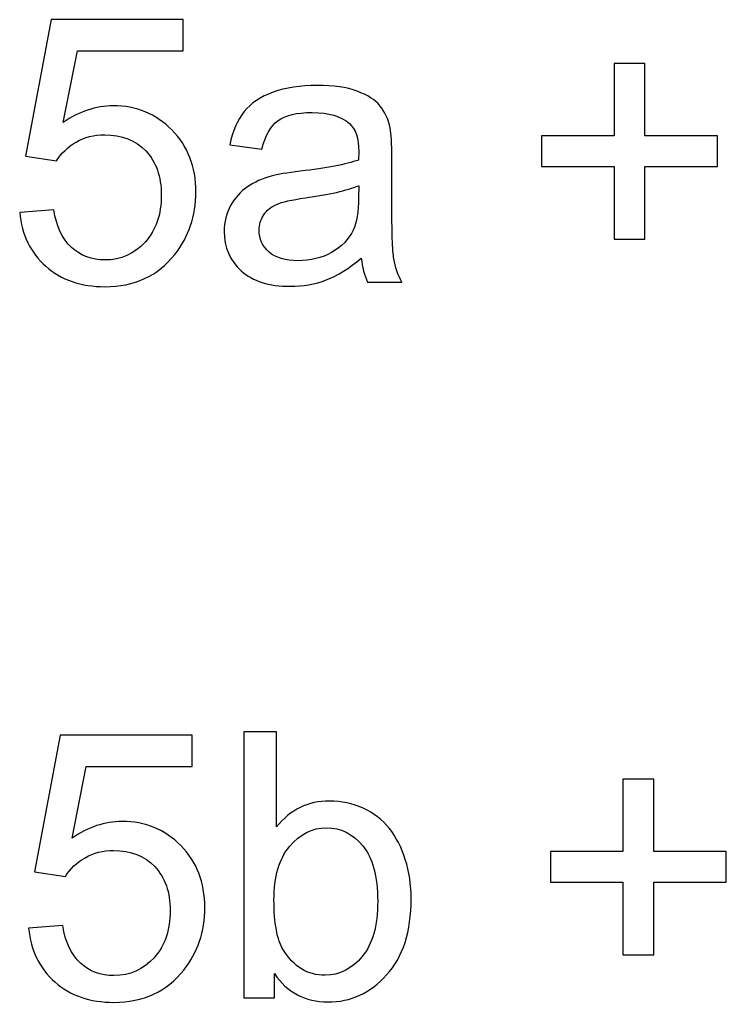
# Model space of a CAD drawing. Header units: millimetres. Extents: x -489 to 489, y -241 to 468.
# Drawn here: x -373.47 to -349.32, y -187.69 to -154.09 of the extents above; entities that cross this region are included whole.
import ezdxf

# ---------------------------------------------------------------- set-up
doc = ezdxf.new("R2010")
doc.units = ezdxf.units.MM
doc.header["$MEASUREMENT"] = 0
doc.layers.add('Layer 1', color=7, linetype='Continuous')

msp = doc.modelspace()

# ---------------------------------------------------------------- linework, layer by layer
at = {"layer": 'Layer 1', "color": 250}
for points, knots in [([(-373.4674, -160.678), (-373.4674, -160.678), (-372.299, -160.5891), (-372.299, -160.5891), (-372.299, -160.5891), (-372.2122, -161.1585), (-372.0111, -161.586), (-371.6979, -161.8739), (-371.6979, -161.8739), (-371.3846, -162.1597), (-371.0015, -162.3036), (-370.5506, -162.3036), (-370.5506, -162.3036), (-370.0066, -162.3036), (-369.5516, -162.1004), (-369.1811, -161.6961), (-369.1811, -161.6961), (-368.8128, -161.2897), (-368.6287, -160.7521), (-368.6287, -160.0832), (-368.6287, -160.0832), (-368.6287, -159.4461), (-368.8044, -158.9444), (-369.1579, -158.5761), (-369.1579, -158.5761), (-369.5113, -158.2078), (-369.9791, -158.0237), (-370.5612, -158.0237), (-370.5612, -158.0237), (-370.9232, -158.0237), (-371.247, -158.1062), (-371.5349, -158.2713), (-371.5349, -158.2713), (-371.8206, -158.4364), (-372.045, -158.6502), (-372.2101, -158.9127), (-372.2101, -158.9127), (-372.2101, -158.9127), (-373.2642, -158.7603), (-373.2642, -158.7603), (-373.2642, -158.7603), (-373.2642, -158.7603), (-372.3879, -154.0867), (-372.3879, -154.0867), (-372.3879, -154.0867), (-372.3879, -154.0867), (-367.8794, -154.0867), (-367.8794, -154.0867), (-367.8794, -154.0867), (-367.8794, -154.0867), (-367.8794, -155.1535), (-367.8794, -155.1535), (-367.8794, -155.1535), (-367.8794, -155.1535), (-371.4968, -155.1535), (-371.4968, -155.1535), (-371.4968, -155.1535), (-371.4968, -155.1535), (-371.9815, -157.6067), (-371.9815, -157.6067), (-371.9815, -157.6067), (-371.4375, -157.2236), (-370.866, -157.0331), (-370.2691, -157.0331), (-370.2691, -157.0331), (-369.4775, -157.0331), (-368.8086, -157.3083), (-368.2646, -157.8586), (-368.2646, -157.8586), (-367.7206, -158.4089), (-367.4476, -159.1159), (-367.4476, -159.9795), (-367.4476, -159.9795), (-367.4476, -160.8029), (-367.6868, -161.5141), (-368.1651, -162.1131), (-368.1651, -162.1131), (-368.7472, -162.8497), (-369.5431, -163.218), (-370.5506, -163.218), (-370.5506, -163.218), (-371.3761, -163.218), (-372.0492, -162.9852), (-372.572, -162.5216), (-372.572, -162.5216), (-373.0949, -162.0581), (-373.3933, -161.4442), (-373.4674, -160.678)], [0, 0, 0, 0, 0.0434783, 0.0434783, 0.0434783, 0.0434783, 0.0869565, 0.0869565, 0.0869565, 0.0869565, 0.1304348, 0.1304348, 0.1304348, 0.1304348, 0.173913, 0.173913, 0.173913, 0.173913, 0.2173913, 0.2173913, 0.2173913, 0.2173913, 0.2608696, 0.2608696, 0.2608696, 0.2608696, 0.3043478, 0.3043478, 0.3043478, 0.3043478, 0.3478261, 0.3478261, 0.3478261, 0.3478261, 0.3913043, 0.3913043, 0.3913043, 0.3913043, 0.4347826, 0.4347826, 0.4347826, 0.4347826, 0.4782609, 0.4782609, 0.4782609, 0.4782609, 0.5217391, 0.5217391, 0.5217391, 0.5217391, 0.5652174, 0.5652174, 0.5652174, 0.5652174, 0.6086957, 0.6086957, 0.6086957, 0.6086957, 0.6521739, 0.6521739, 0.6521739, 0.6521739, 0.6956522, 0.6956522, 0.6956522, 0.6956522, 0.7391304, 0.7391304, 0.7391304, 0.7391304, 0.7826087, 0.7826087, 0.7826087, 0.7826087, 0.826087, 0.826087, 0.826087, 0.826087, 0.8695652, 0.8695652, 0.8695652, 0.8695652, 0.9130435, 0.9130435, 0.9130435, 0.9130435, 1, 1, 1, 1]), ([(-353.158, -161.5924), (-353.158, -161.5924), (-353.158, -159.1032), (-353.158, -159.1032), (-353.158, -159.1032), (-353.158, -159.1032), (-355.6345, -159.1032), (-355.6345, -159.1032), (-355.6345, -159.1032), (-355.6345, -159.1032), (-355.6345, -158.0618), (-355.6345, -158.0618), (-355.6345, -158.0618), (-355.6345, -158.0618), (-353.158, -158.0618), (-353.158, -158.0618), (-353.158, -158.0618), (-353.158, -158.0618), (-353.158, -155.5853), (-353.158, -155.5853), (-353.158, -155.5853), (-353.158, -155.5853), (-352.1039, -155.5853), (-352.1039, -155.5853), (-352.1039, -155.5853), (-352.1039, -155.5853), (-352.1039, -158.0618), (-352.1039, -158.0618), (-352.1039, -158.0618), (-352.1039, -158.0618), (-349.6274, -158.0618), (-349.6274, -158.0618), (-349.6274, -158.0618), (-349.6274, -158.0618), (-349.6274, -159.1032), (-349.6274, -159.1032), (-349.6274, -159.1032), (-349.6274, -159.1032), (-352.1039, -159.1032), (-352.1039, -159.1032), (-352.1039, -159.1032), (-352.1039, -159.1032), (-352.1039, -161.5924), (-352.1039, -161.5924), (-352.1039, -161.5924), (-352.1039, -161.5924), (-353.158, -161.5924), (-353.158, -161.5924)], [0, 0, 0, 0, 0.0769231, 0.0769231, 0.0769231, 0.0769231, 0.1538462, 0.1538462, 0.1538462, 0.1538462, 0.2307692, 0.2307692, 0.2307692, 0.2307692, 0.3076923, 0.3076923, 0.3076923, 0.3076923, 0.3846154, 0.3846154, 0.3846154, 0.3846154, 0.4615385, 0.4615385, 0.4615385, 0.4615385, 0.5384615, 0.5384615, 0.5384615, 0.5384615, 0.6153846, 0.6153846, 0.6153846, 0.6153846, 0.6923077, 0.6923077, 0.6923077, 0.6923077, 0.7692308, 0.7692308, 0.7692308, 0.7692308, 0.8461538, 0.8461538, 0.8461538, 0.8461538, 1, 1, 1, 1]), ([(-361.794, -162.2401), (-362.2089, -162.5936), (-362.6089, -162.8412), (-362.992, -162.9873), (-362.992, -162.9873), (-363.3751, -163.1333), (-363.7858, -163.2053), (-364.226, -163.2053), (-364.226, -163.2053), (-364.9499, -163.2053), (-365.5066, -163.0296), (-365.8961, -162.6761), (-365.8961, -162.6761), (-366.2856, -162.3248), (-366.4803, -161.8739), (-366.4803, -161.3257), (-366.4803, -161.3257), (-366.4803, -161.004), (-366.4062, -160.7097), (-366.2602, -160.443), (-366.2602, -160.443), (-366.112, -160.1763), (-365.9194, -159.9647), (-365.6823, -159.8038), (-365.6823, -159.8038), (-365.4431, -159.6429), (-365.1764, -159.5202), (-364.878, -159.4376), (-364.878, -159.4376), (-364.6578, -159.3805), (-364.3255, -159.3254), (-363.8831, -159.2704), (-363.8831, -159.2704), (-362.9814, -159.1646), (-362.3147, -159.0355), (-361.8892, -158.8873), (-361.8892, -158.8873), (-361.885, -158.7349), (-361.8829, -158.6375), (-361.8829, -158.5973), (-361.8829, -158.5973), (-361.8829, -158.1443), (-361.9887, -157.8247), (-362.2004, -157.6385), (-362.2004, -157.6385), (-362.4861, -157.3866), (-362.9116, -157.2617), (-363.4746, -157.2617), (-363.4746, -157.2617), (-364.0017, -157.2617), (-364.3911, -157.3548), (-364.6409, -157.539), (-364.6409, -157.539), (-364.8928, -157.7231), (-365.0769, -158.0491), (-365.1976, -158.519), (-365.1976, -158.519), (-365.1976, -158.519), (-366.2898, -158.3666), (-366.2898, -158.3666), (-366.2898, -158.3666), (-366.1903, -157.8988), (-366.0273, -157.5199), (-365.7987, -157.2321), (-365.7987, -157.2321), (-365.5701, -156.9442), (-365.2399, -156.7241), (-364.8081, -156.5674), (-364.8081, -156.5674), (-364.3784, -156.4129), (-363.8768, -156.3346), (-363.3095, -156.3346), (-363.3095, -156.3346), (-362.7465, -156.3346), (-362.2872, -156.4002), (-361.9337, -156.5336), (-361.9337, -156.5336), (-361.5823, -156.6669), (-361.322, -156.832), (-361.1569, -157.0331), (-361.1569, -157.0331), (-360.9918, -157.2342), (-360.8754, -157.4882), (-360.8076, -157.7951), (-360.8076, -157.7951), (-360.7716, -157.9856), (-360.7526, -158.3285), (-360.7526, -158.8217), (-360.7526, -158.8217), (-360.7526, -158.8217), (-360.7526, -160.3033), (-360.7526, -160.3033), (-360.7526, -160.3033), (-360.7526, -161.3384), (-360.7293, -161.9924), (-360.6827, -162.2697), (-360.6827, -162.2697), (-360.6383, -162.547), (-360.5452, -162.8116), (-360.4097, -163.0656), (-360.4097, -163.0656), (-360.4097, -163.0656), (-361.5781, -163.0656), (-361.5781, -163.0656), (-361.5781, -163.0656), (-361.6903, -162.8306), (-361.7622, -162.5555), (-361.794, -162.2401)], [0, 0, 0, 0, 0.0357143, 0.0357143, 0.0357143, 0.0357143, 0.0714286, 0.0714286, 0.0714286, 0.0714286, 0.1071429, 0.1071429, 0.1071429, 0.1071429, 0.1428571, 0.1428571, 0.1428571, 0.1428571, 0.1785714, 0.1785714, 0.1785714, 0.1785714, 0.2142857, 0.2142857, 0.2142857, 0.2142857, 0.25, 0.25, 0.25, 0.25, 0.2857143, 0.2857143, 0.2857143, 0.2857143, 0.3214286, 0.3214286, 0.3214286, 0.3214286, 0.3571429, 0.3571429, 0.3571429, 0.3571429, 0.3928571, 0.3928571, 0.3928571, 0.3928571, 0.4285714, 0.4285714, 0.4285714, 0.4285714, 0.4642857, 0.4642857, 0.4642857, 0.4642857, 0.5, 0.5, 0.5, 0.5, 0.5357143, 0.5357143, 0.5357143, 0.5357143, 0.5714286, 0.5714286, 0.5714286, 0.5714286, 0.6071429, 0.6071429, 0.6071429, 0.6071429, 0.6428571, 0.6428571, 0.6428571, 0.6428571, 0.6785714, 0.6785714, 0.6785714, 0.6785714, 0.7142857, 0.7142857, 0.7142857, 0.7142857, 0.75, 0.75, 0.75, 0.75, 0.7857143, 0.7857143, 0.7857143, 0.7857143, 0.8214286, 0.8214286, 0.8214286, 0.8214286, 0.8571429, 0.8571429, 0.8571429, 0.8571429, 0.8928571, 0.8928571, 0.8928571, 0.8928571, 0.9285714, 0.9285714, 0.9285714, 0.9285714, 1, 1, 1, 1]), ([(-361.8829, -159.7636), (-362.2893, -159.9287), (-362.8989, -160.0684), (-363.7117, -160.1827), (-363.7117, -160.1827), (-364.1731, -160.2483), (-364.4991, -160.3224), (-364.6896, -160.4049), (-364.6896, -160.4049), (-364.8801, -160.4875), (-365.0261, -160.6081), (-365.1299, -160.7648), (-365.1299, -160.7648), (-365.2336, -160.9235), (-365.2865, -161.0992), (-365.2865, -161.2939), (-365.2865, -161.2939), (-365.2865, -161.5882), (-365.1743, -161.8358), (-364.9478, -162.0327), (-364.9478, -162.0327), (-364.7213, -162.2295), (-364.3911, -162.329), (-363.9572, -162.329), (-363.9572, -162.329), (-363.5275, -162.329), (-363.1444, -162.2359), (-362.8079, -162.0475), (-362.8079, -162.0475), (-362.4734, -161.8612), (-362.2258, -161.6051), (-362.0692, -161.2812), (-362.0692, -161.2812), (-361.9485, -161.0294), (-361.8892, -160.6589), (-361.8892, -160.17), (-361.8892, -160.17), (-361.8892, -160.17), (-361.8829, -159.7636), (-361.8829, -159.7636)], [0, 0, 0, 0, 0.0909091, 0.0909091, 0.0909091, 0.0909091, 0.1818182, 0.1818182, 0.1818182, 0.1818182, 0.2727273, 0.2727273, 0.2727273, 0.2727273, 0.3636364, 0.3636364, 0.3636364, 0.3636364, 0.4545455, 0.4545455, 0.4545455, 0.4545455, 0.5454545, 0.5454545, 0.5454545, 0.5454545, 0.6363636, 0.6363636, 0.6363636, 0.6363636, 0.7272727, 0.7272727, 0.7272727, 0.7272727, 0.8181818, 0.8181818, 0.8181818, 0.8181818, 1, 1, 1, 1]), ([(-373.1626, -185.1502), (-373.1626, -185.1502), (-371.9942, -185.0613), (-371.9942, -185.0613), (-371.9942, -185.0613), (-371.9074, -185.6307), (-371.7063, -186.0582), (-371.3931, -186.3461), (-371.3931, -186.3461), (-371.0798, -186.6319), (-370.6967, -186.7758), (-370.2458, -186.7758), (-370.2458, -186.7758), (-369.7018, -186.7758), (-369.2468, -186.5726), (-368.8763, -186.1683), (-368.8763, -186.1683), (-368.508, -185.7619), (-368.3239, -185.2243), (-368.3239, -184.5554), (-368.3239, -184.5554), (-368.3239, -183.9183), (-368.4996, -183.4166), (-368.8531, -183.0483), (-368.8531, -183.0483), (-369.2065, -182.68), (-369.6743, -182.4959), (-370.2564, -182.4959), (-370.2564, -182.4959), (-370.6184, -182.4959), (-370.9422, -182.5784), (-371.2301, -182.7435), (-371.2301, -182.7435), (-371.5158, -182.9086), (-371.7402, -183.1224), (-371.9053, -183.3849), (-371.9053, -183.3849), (-371.9053, -183.3849), (-372.9594, -183.2325), (-372.9594, -183.2325), (-372.9594, -183.2325), (-372.9594, -183.2325), (-372.0831, -178.5589), (-372.0831, -178.5589), (-372.0831, -178.5589), (-372.0831, -178.5589), (-367.5746, -178.5589), (-367.5746, -178.5589), (-367.5746, -178.5589), (-367.5746, -178.5589), (-367.5746, -179.6257), (-367.5746, -179.6257), (-367.5746, -179.6257), (-367.5746, -179.6257), (-371.192, -179.6257), (-371.192, -179.6257), (-371.192, -179.6257), (-371.192, -179.6257), (-371.6767, -182.0789), (-371.6767, -182.0789), (-371.6767, -182.0789), (-371.1327, -181.6958), (-370.5612, -181.5053), (-369.9643, -181.5053), (-369.9643, -181.5053), (-369.1727, -181.5053), (-368.5038, -181.7805), (-367.9598, -182.3308), (-367.9598, -182.3308), (-367.4158, -182.8811), (-367.1428, -183.5881), (-367.1428, -184.4517), (-367.1428, -184.4517), (-367.1428, -185.2751), (-367.382, -185.9863), (-367.8603, -186.5853), (-367.8603, -186.5853), (-368.4424, -187.3219), (-369.2383, -187.6902), (-370.2458, -187.6902), (-370.2458, -187.6902), (-371.0713, -187.6902), (-371.7444, -187.4574), (-372.2672, -186.9938), (-372.2672, -186.9938), (-372.7901, -186.5303), (-373.0885, -185.9164), (-373.1626, -185.1502)], [0, 0, 0, 0, 0.0434783, 0.0434783, 0.0434783, 0.0434783, 0.0869565, 0.0869565, 0.0869565, 0.0869565, 0.1304348, 0.1304348, 0.1304348, 0.1304348, 0.173913, 0.173913, 0.173913, 0.173913, 0.2173913, 0.2173913, 0.2173913, 0.2173913, 0.2608696, 0.2608696, 0.2608696, 0.2608696, 0.3043478, 0.3043478, 0.3043478, 0.3043478, 0.3478261, 0.3478261, 0.3478261, 0.3478261, 0.3913043, 0.3913043, 0.3913043, 0.3913043, 0.4347826, 0.4347826, 0.4347826, 0.4347826, 0.4782609, 0.4782609, 0.4782609, 0.4782609, 0.5217391, 0.5217391, 0.5217391, 0.5217391, 0.5652174, 0.5652174, 0.5652174, 0.5652174, 0.6086957, 0.6086957, 0.6086957, 0.6086957, 0.6521739, 0.6521739, 0.6521739, 0.6521739, 0.6956522, 0.6956522, 0.6956522, 0.6956522, 0.7391304, 0.7391304, 0.7391304, 0.7391304, 0.7826087, 0.7826087, 0.7826087, 0.7826087, 0.826087, 0.826087, 0.826087, 0.826087, 0.8695652, 0.8695652, 0.8695652, 0.8695652, 0.9130435, 0.9130435, 0.9130435, 0.9130435, 1, 1, 1, 1]), ([(-364.7658, -187.5378), (-364.7658, -187.5378), (-365.8072, -187.5378), (-365.8072, -187.5378), (-365.8072, -187.5378), (-365.8072, -187.5378), (-365.8072, -178.4446), (-365.8072, -178.4446), (-365.8072, -178.4446), (-365.8072, -178.4446), (-364.6896, -178.4446), (-364.6896, -178.4446), (-364.6896, -178.4446), (-364.6896, -178.4446), (-364.6896, -181.6894), (-364.6896, -181.6894), (-364.6896, -181.6894), (-364.2176, -181.101), (-363.6164, -180.8068), (-362.8841, -180.8068), (-362.8841, -180.8068), (-362.4798, -180.8068), (-362.0946, -180.8872), (-361.7326, -181.0502), (-361.7326, -181.0502), (-361.3707, -181.2132), (-361.0743, -181.4439), (-360.8394, -181.7381), (-360.8394, -181.7381), (-360.6065, -182.0345), (-360.4224, -182.3901), (-360.2912, -182.807), (-360.2912, -182.807), (-360.1578, -183.2219), (-360.0922, -183.6685), (-360.0922, -184.1427), (-360.0922, -184.1427), (-360.0922, -185.2687), (-360.3716, -186.1408), (-360.9283, -186.7546), (-360.9283, -186.7546), (-361.4871, -187.3706), (-362.1559, -187.6775), (-362.937, -187.6775), (-362.937, -187.6775), (-363.7138, -187.6775), (-364.3234, -187.3536), (-364.7658, -186.7081), (-364.7658, -186.7081), (-364.7658, -186.7081), (-364.7658, -187.5378), (-364.7658, -187.5378)], [0, 0, 0, 0, 0.0714286, 0.0714286, 0.0714286, 0.0714286, 0.1428571, 0.1428571, 0.1428571, 0.1428571, 0.2142857, 0.2142857, 0.2142857, 0.2142857, 0.2857143, 0.2857143, 0.2857143, 0.2857143, 0.3571429, 0.3571429, 0.3571429, 0.3571429, 0.4285714, 0.4285714, 0.4285714, 0.4285714, 0.5, 0.5, 0.5, 0.5, 0.5714286, 0.5714286, 0.5714286, 0.5714286, 0.6428571, 0.6428571, 0.6428571, 0.6428571, 0.7142857, 0.7142857, 0.7142857, 0.7142857, 0.7857143, 0.7857143, 0.7857143, 0.7857143, 0.8571429, 0.8571429, 0.8571429, 0.8571429, 1, 1, 1, 1]), ([(-352.8532, -186.0646), (-352.8532, -186.0646), (-352.8532, -183.5754), (-352.8532, -183.5754), (-352.8532, -183.5754), (-352.8532, -183.5754), (-355.3297, -183.5754), (-355.3297, -183.5754), (-355.3297, -183.5754), (-355.3297, -183.5754), (-355.3297, -182.534), (-355.3297, -182.534), (-355.3297, -182.534), (-355.3297, -182.534), (-352.8532, -182.534), (-352.8532, -182.534), (-352.8532, -182.534), (-352.8532, -182.534), (-352.8532, -180.0575), (-352.8532, -180.0575), (-352.8532, -180.0575), (-352.8532, -180.0575), (-351.7991, -180.0575), (-351.7991, -180.0575), (-351.7991, -180.0575), (-351.7991, -180.0575), (-351.7991, -182.534), (-351.7991, -182.534), (-351.7991, -182.534), (-351.7991, -182.534), (-349.3226, -182.534), (-349.3226, -182.534), (-349.3226, -182.534), (-349.3226, -182.534), (-349.3226, -183.5754), (-349.3226, -183.5754), (-349.3226, -183.5754), (-349.3226, -183.5754), (-351.7991, -183.5754), (-351.7991, -183.5754), (-351.7991, -183.5754), (-351.7991, -183.5754), (-351.7991, -186.0646), (-351.7991, -186.0646), (-351.7991, -186.0646), (-351.7991, -186.0646), (-352.8532, -186.0646), (-352.8532, -186.0646)], [0, 0, 0, 0, 0.0769231, 0.0769231, 0.0769231, 0.0769231, 0.1538462, 0.1538462, 0.1538462, 0.1538462, 0.2307692, 0.2307692, 0.2307692, 0.2307692, 0.3076923, 0.3076923, 0.3076923, 0.3076923, 0.3846154, 0.3846154, 0.3846154, 0.3846154, 0.4615385, 0.4615385, 0.4615385, 0.4615385, 0.5384615, 0.5384615, 0.5384615, 0.5384615, 0.6153846, 0.6153846, 0.6153846, 0.6153846, 0.6923077, 0.6923077, 0.6923077, 0.6923077, 0.7692308, 0.7692308, 0.7692308, 0.7692308, 0.8461538, 0.8461538, 0.8461538, 0.8461538, 1, 1, 1, 1]), ([(-364.7785, -184.1935), (-364.7785, -184.9809), (-364.6705, -185.5502), (-364.4568, -185.9016), (-364.4568, -185.9016), (-364.1054, -186.4752), (-363.6313, -186.7631), (-363.0322, -186.7631), (-363.0322, -186.7631), (-362.5433, -186.7631), (-362.1221, -186.5514), (-361.7686, -186.1281), (-361.7686, -186.1281), (-361.413, -185.7048), (-361.2352, -185.074), (-361.2352, -184.2358), (-361.2352, -184.2358), (-361.2352, -183.3764), (-361.4045, -182.7435), (-361.7453, -182.335), (-361.7453, -182.335), (-362.0861, -181.9265), (-362.4988, -181.7212), (-362.9814, -181.7212), (-362.9814, -181.7212), (-363.4704, -181.7212), (-363.8916, -181.9329), (-364.2451, -182.3562), (-364.2451, -182.3562), (-364.6007, -182.7795), (-364.7785, -183.3912), (-364.7785, -184.1935)], [0, 0, 0, 0, 0.1111111, 0.1111111, 0.1111111, 0.1111111, 0.2222222, 0.2222222, 0.2222222, 0.2222222, 0.3333333, 0.3333333, 0.3333333, 0.3333333, 0.4444444, 0.4444444, 0.4444444, 0.4444444, 0.5555556, 0.5555556, 0.5555556, 0.5555556, 0.6666667, 0.6666667, 0.6666667, 0.6666667, 0.7777778, 0.7777778, 0.7777778, 0.7777778, 1, 1, 1, 1])]:
    msp.add_open_spline(points, degree=3, knots=knots, dxfattribs=at)
at = {"layer": 'Layer 1', "color": 250, "lineweight": 9}
for points, knots in [([(-373.4674, -160.678), (-373.4674, -160.678), (-372.299, -160.5891), (-372.299, -160.5891), (-372.299, -160.5891), (-372.2122, -161.1585), (-372.0111, -161.586), (-371.6979, -161.8739), (-371.6979, -161.8739), (-371.3846, -162.1597), (-371.0015, -162.3036), (-370.5506, -162.3036), (-370.5506, -162.3036), (-370.0066, -162.3036), (-369.5516, -162.1004), (-369.1811, -161.6961), (-369.1811, -161.6961), (-368.8128, -161.2897), (-368.6287, -160.7521), (-368.6287, -160.0832), (-368.6287, -160.0832), (-368.6287, -159.4461), (-368.8044, -158.9444), (-369.1579, -158.5761), (-369.1579, -158.5761), (-369.5113, -158.2078), (-369.9791, -158.0237), (-370.5612, -158.0237), (-370.5612, -158.0237), (-370.9232, -158.0237), (-371.247, -158.1062), (-371.5349, -158.2713), (-371.5349, -158.2713), (-371.8206, -158.4364), (-372.045, -158.6502), (-372.2101, -158.9127), (-372.2101, -158.9127), (-372.2101, -158.9127), (-373.2642, -158.7603), (-373.2642, -158.7603), (-373.2642, -158.7603), (-373.2642, -158.7603), (-372.3879, -154.0867), (-372.3879, -154.0867), (-372.3879, -154.0867), (-372.3879, -154.0867), (-367.8794, -154.0867), (-367.8794, -154.0867), (-367.8794, -154.0867), (-367.8794, -154.0867), (-367.8794, -155.1535), (-367.8794, -155.1535), (-367.8794, -155.1535), (-367.8794, -155.1535), (-371.4968, -155.1535), (-371.4968, -155.1535), (-371.4968, -155.1535), (-371.4968, -155.1535), (-371.9815, -157.6067), (-371.9815, -157.6067), (-371.9815, -157.6067), (-371.4375, -157.2236), (-370.866, -157.0331), (-370.2691, -157.0331), (-370.2691, -157.0331), (-369.4775, -157.0331), (-368.8086, -157.3083), (-368.2646, -157.8586), (-368.2646, -157.8586), (-367.7206, -158.4089), (-367.4476, -159.1159), (-367.4476, -159.9795), (-367.4476, -159.9795), (-367.4476, -160.8029), (-367.6868, -161.5141), (-368.1651, -162.1131), (-368.1651, -162.1131), (-368.7472, -162.8497), (-369.5431, -163.218), (-370.5506, -163.218), (-370.5506, -163.218), (-371.3761, -163.218), (-372.0492, -162.9852), (-372.572, -162.5216), (-372.572, -162.5216), (-373.0949, -162.0581), (-373.3933, -161.4442), (-373.4674, -160.678)], [0, 0, 0, 0, 0.0434783, 0.0434783, 0.0434783, 0.0434783, 0.0869565, 0.0869565, 0.0869565, 0.0869565, 0.1304348, 0.1304348, 0.1304348, 0.1304348, 0.173913, 0.173913, 0.173913, 0.173913, 0.2173913, 0.2173913, 0.2173913, 0.2173913, 0.2608696, 0.2608696, 0.2608696, 0.2608696, 0.3043478, 0.3043478, 0.3043478, 0.3043478, 0.3478261, 0.3478261, 0.3478261, 0.3478261, 0.3913043, 0.3913043, 0.3913043, 0.3913043, 0.4347826, 0.4347826, 0.4347826, 0.4347826, 0.4782609, 0.4782609, 0.4782609, 0.4782609, 0.5217391, 0.5217391, 0.5217391, 0.5217391, 0.5652174, 0.5652174, 0.5652174, 0.5652174, 0.6086957, 0.6086957, 0.6086957, 0.6086957, 0.6521739, 0.6521739, 0.6521739, 0.6521739, 0.6956522, 0.6956522, 0.6956522, 0.6956522, 0.7391304, 0.7391304, 0.7391304, 0.7391304, 0.7826087, 0.7826087, 0.7826087, 0.7826087, 0.826087, 0.826087, 0.826087, 0.826087, 0.8695652, 0.8695652, 0.8695652, 0.8695652, 0.9130435, 0.9130435, 0.9130435, 0.9130435, 1, 1, 1, 1]), ([(-353.158, -161.5924), (-353.158, -161.5924), (-353.158, -159.1032), (-353.158, -159.1032), (-353.158, -159.1032), (-353.158, -159.1032), (-355.6345, -159.1032), (-355.6345, -159.1032), (-355.6345, -159.1032), (-355.6345, -159.1032), (-355.6345, -158.0618), (-355.6345, -158.0618), (-355.6345, -158.0618), (-355.6345, -158.0618), (-353.158, -158.0618), (-353.158, -158.0618), (-353.158, -158.0618), (-353.158, -158.0618), (-353.158, -155.5853), (-353.158, -155.5853), (-353.158, -155.5853), (-353.158, -155.5853), (-352.1039, -155.5853), (-352.1039, -155.5853), (-352.1039, -155.5853), (-352.1039, -155.5853), (-352.1039, -158.0618), (-352.1039, -158.0618), (-352.1039, -158.0618), (-352.1039, -158.0618), (-349.6274, -158.0618), (-349.6274, -158.0618), (-349.6274, -158.0618), (-349.6274, -158.0618), (-349.6274, -159.1032), (-349.6274, -159.1032), (-349.6274, -159.1032), (-349.6274, -159.1032), (-352.1039, -159.1032), (-352.1039, -159.1032), (-352.1039, -159.1032), (-352.1039, -159.1032), (-352.1039, -161.5924), (-352.1039, -161.5924), (-352.1039, -161.5924), (-352.1039, -161.5924), (-353.158, -161.5924), (-353.158, -161.5924)], [0, 0, 0, 0, 0.0769231, 0.0769231, 0.0769231, 0.0769231, 0.1538462, 0.1538462, 0.1538462, 0.1538462, 0.2307692, 0.2307692, 0.2307692, 0.2307692, 0.3076923, 0.3076923, 0.3076923, 0.3076923, 0.3846154, 0.3846154, 0.3846154, 0.3846154, 0.4615385, 0.4615385, 0.4615385, 0.4615385, 0.5384615, 0.5384615, 0.5384615, 0.5384615, 0.6153846, 0.6153846, 0.6153846, 0.6153846, 0.6923077, 0.6923077, 0.6923077, 0.6923077, 0.7692308, 0.7692308, 0.7692308, 0.7692308, 0.8461538, 0.8461538, 0.8461538, 0.8461538, 1, 1, 1, 1]), ([(-361.794, -162.2401), (-362.2089, -162.5936), (-362.6089, -162.8412), (-362.992, -162.9873), (-362.992, -162.9873), (-363.3751, -163.1333), (-363.7858, -163.2053), (-364.226, -163.2053), (-364.226, -163.2053), (-364.9499, -163.2053), (-365.5066, -163.0296), (-365.8961, -162.6761), (-365.8961, -162.6761), (-366.2856, -162.3248), (-366.4803, -161.8739), (-366.4803, -161.3257), (-366.4803, -161.3257), (-366.4803, -161.004), (-366.4062, -160.7097), (-366.2602, -160.443), (-366.2602, -160.443), (-366.112, -160.1763), (-365.9194, -159.9647), (-365.6823, -159.8038), (-365.6823, -159.8038), (-365.4431, -159.6429), (-365.1764, -159.5202), (-364.878, -159.4376), (-364.878, -159.4376), (-364.6578, -159.3805), (-364.3255, -159.3254), (-363.8831, -159.2704), (-363.8831, -159.2704), (-362.9814, -159.1646), (-362.3147, -159.0355), (-361.8892, -158.8873), (-361.8892, -158.8873), (-361.885, -158.7349), (-361.8829, -158.6375), (-361.8829, -158.5973), (-361.8829, -158.5973), (-361.8829, -158.1443), (-361.9887, -157.8247), (-362.2004, -157.6385), (-362.2004, -157.6385), (-362.4861, -157.3866), (-362.9116, -157.2617), (-363.4746, -157.2617), (-363.4746, -157.2617), (-364.0017, -157.2617), (-364.3911, -157.3548), (-364.6409, -157.539), (-364.6409, -157.539), (-364.8928, -157.7231), (-365.0769, -158.0491), (-365.1976, -158.519), (-365.1976, -158.519), (-365.1976, -158.519), (-366.2898, -158.3666), (-366.2898, -158.3666), (-366.2898, -158.3666), (-366.1903, -157.8988), (-366.0273, -157.5199), (-365.7987, -157.2321), (-365.7987, -157.2321), (-365.5701, -156.9442), (-365.2399, -156.7241), (-364.8081, -156.5674), (-364.8081, -156.5674), (-364.3784, -156.4129), (-363.8768, -156.3346), (-363.3095, -156.3346), (-363.3095, -156.3346), (-362.7465, -156.3346), (-362.2872, -156.4002), (-361.9337, -156.5336), (-361.9337, -156.5336), (-361.5823, -156.6669), (-361.322, -156.832), (-361.1569, -157.0331), (-361.1569, -157.0331), (-360.9918, -157.2342), (-360.8754, -157.4882), (-360.8076, -157.7951), (-360.8076, -157.7951), (-360.7716, -157.9856), (-360.7526, -158.3285), (-360.7526, -158.8217), (-360.7526, -158.8217), (-360.7526, -158.8217), (-360.7526, -160.3033), (-360.7526, -160.3033), (-360.7526, -160.3033), (-360.7526, -161.3384), (-360.7293, -161.9924), (-360.6827, -162.2697), (-360.6827, -162.2697), (-360.6383, -162.547), (-360.5452, -162.8116), (-360.4097, -163.0656), (-360.4097, -163.0656), (-360.4097, -163.0656), (-361.5781, -163.0656), (-361.5781, -163.0656), (-361.5781, -163.0656), (-361.6903, -162.8306), (-361.7622, -162.5555), (-361.794, -162.2401)], [0, 0, 0, 0, 0.0357143, 0.0357143, 0.0357143, 0.0357143, 0.0714286, 0.0714286, 0.0714286, 0.0714286, 0.1071429, 0.1071429, 0.1071429, 0.1071429, 0.1428571, 0.1428571, 0.1428571, 0.1428571, 0.1785714, 0.1785714, 0.1785714, 0.1785714, 0.2142857, 0.2142857, 0.2142857, 0.2142857, 0.25, 0.25, 0.25, 0.25, 0.2857143, 0.2857143, 0.2857143, 0.2857143, 0.3214286, 0.3214286, 0.3214286, 0.3214286, 0.3571429, 0.3571429, 0.3571429, 0.3571429, 0.3928571, 0.3928571, 0.3928571, 0.3928571, 0.4285714, 0.4285714, 0.4285714, 0.4285714, 0.4642857, 0.4642857, 0.4642857, 0.4642857, 0.5, 0.5, 0.5, 0.5, 0.5357143, 0.5357143, 0.5357143, 0.5357143, 0.5714286, 0.5714286, 0.5714286, 0.5714286, 0.6071429, 0.6071429, 0.6071429, 0.6071429, 0.6428571, 0.6428571, 0.6428571, 0.6428571, 0.6785714, 0.6785714, 0.6785714, 0.6785714, 0.7142857, 0.7142857, 0.7142857, 0.7142857, 0.75, 0.75, 0.75, 0.75, 0.7857143, 0.7857143, 0.7857143, 0.7857143, 0.8214286, 0.8214286, 0.8214286, 0.8214286, 0.8571429, 0.8571429, 0.8571429, 0.8571429, 0.8928571, 0.8928571, 0.8928571, 0.8928571, 0.9285714, 0.9285714, 0.9285714, 0.9285714, 1, 1, 1, 1]), ([(-361.8829, -159.7636), (-362.2893, -159.9287), (-362.8989, -160.0684), (-363.7117, -160.1827), (-363.7117, -160.1827), (-364.1731, -160.2483), (-364.4991, -160.3224), (-364.6896, -160.4049), (-364.6896, -160.4049), (-364.8801, -160.4875), (-365.0261, -160.6081), (-365.1299, -160.7648), (-365.1299, -160.7648), (-365.2336, -160.9235), (-365.2865, -161.0992), (-365.2865, -161.2939), (-365.2865, -161.2939), (-365.2865, -161.5882), (-365.1743, -161.8358), (-364.9478, -162.0327), (-364.9478, -162.0327), (-364.7213, -162.2295), (-364.3911, -162.329), (-363.9572, -162.329), (-363.9572, -162.329), (-363.5275, -162.329), (-363.1444, -162.2359), (-362.8079, -162.0475), (-362.8079, -162.0475), (-362.4734, -161.8612), (-362.2258, -161.6051), (-362.0692, -161.2812), (-362.0692, -161.2812), (-361.9485, -161.0294), (-361.8892, -160.6589), (-361.8892, -160.17), (-361.8892, -160.17), (-361.8892, -160.17), (-361.8829, -159.7636), (-361.8829, -159.7636)], [0, 0, 0, 0, 0.0909091, 0.0909091, 0.0909091, 0.0909091, 0.1818182, 0.1818182, 0.1818182, 0.1818182, 0.2727273, 0.2727273, 0.2727273, 0.2727273, 0.3636364, 0.3636364, 0.3636364, 0.3636364, 0.4545455, 0.4545455, 0.4545455, 0.4545455, 0.5454545, 0.5454545, 0.5454545, 0.5454545, 0.6363636, 0.6363636, 0.6363636, 0.6363636, 0.7272727, 0.7272727, 0.7272727, 0.7272727, 0.8181818, 0.8181818, 0.8181818, 0.8181818, 1, 1, 1, 1]), ([(-373.1626, -185.1502), (-373.1626, -185.1502), (-371.9942, -185.0613), (-371.9942, -185.0613), (-371.9942, -185.0613), (-371.9074, -185.6307), (-371.7063, -186.0582), (-371.3931, -186.3461), (-371.3931, -186.3461), (-371.0798, -186.6319), (-370.6967, -186.7758), (-370.2458, -186.7758), (-370.2458, -186.7758), (-369.7018, -186.7758), (-369.2468, -186.5726), (-368.8763, -186.1683), (-368.8763, -186.1683), (-368.508, -185.7619), (-368.3239, -185.2243), (-368.3239, -184.5554), (-368.3239, -184.5554), (-368.3239, -183.9183), (-368.4996, -183.4166), (-368.8531, -183.0483), (-368.8531, -183.0483), (-369.2065, -182.68), (-369.6743, -182.4959), (-370.2564, -182.4959), (-370.2564, -182.4959), (-370.6184, -182.4959), (-370.9422, -182.5784), (-371.2301, -182.7435), (-371.2301, -182.7435), (-371.5158, -182.9086), (-371.7402, -183.1224), (-371.9053, -183.3849), (-371.9053, -183.3849), (-371.9053, -183.3849), (-372.9594, -183.2325), (-372.9594, -183.2325), (-372.9594, -183.2325), (-372.9594, -183.2325), (-372.0831, -178.5589), (-372.0831, -178.5589), (-372.0831, -178.5589), (-372.0831, -178.5589), (-367.5746, -178.5589), (-367.5746, -178.5589), (-367.5746, -178.5589), (-367.5746, -178.5589), (-367.5746, -179.6257), (-367.5746, -179.6257), (-367.5746, -179.6257), (-367.5746, -179.6257), (-371.192, -179.6257), (-371.192, -179.6257), (-371.192, -179.6257), (-371.192, -179.6257), (-371.6767, -182.0789), (-371.6767, -182.0789), (-371.6767, -182.0789), (-371.1327, -181.6958), (-370.5612, -181.5053), (-369.9643, -181.5053), (-369.9643, -181.5053), (-369.1727, -181.5053), (-368.5038, -181.7805), (-367.9598, -182.3308), (-367.9598, -182.3308), (-367.4158, -182.8811), (-367.1428, -183.5881), (-367.1428, -184.4517), (-367.1428, -184.4517), (-367.1428, -185.2751), (-367.382, -185.9863), (-367.8603, -186.5853), (-367.8603, -186.5853), (-368.4424, -187.3219), (-369.2383, -187.6902), (-370.2458, -187.6902), (-370.2458, -187.6902), (-371.0713, -187.6902), (-371.7444, -187.4574), (-372.2672, -186.9938), (-372.2672, -186.9938), (-372.7901, -186.5303), (-373.0885, -185.9164), (-373.1626, -185.1502)], [0, 0, 0, 0, 0.0434783, 0.0434783, 0.0434783, 0.0434783, 0.0869565, 0.0869565, 0.0869565, 0.0869565, 0.1304348, 0.1304348, 0.1304348, 0.1304348, 0.173913, 0.173913, 0.173913, 0.173913, 0.2173913, 0.2173913, 0.2173913, 0.2173913, 0.2608696, 0.2608696, 0.2608696, 0.2608696, 0.3043478, 0.3043478, 0.3043478, 0.3043478, 0.3478261, 0.3478261, 0.3478261, 0.3478261, 0.3913043, 0.3913043, 0.3913043, 0.3913043, 0.4347826, 0.4347826, 0.4347826, 0.4347826, 0.4782609, 0.4782609, 0.4782609, 0.4782609, 0.5217391, 0.5217391, 0.5217391, 0.5217391, 0.5652174, 0.5652174, 0.5652174, 0.5652174, 0.6086957, 0.6086957, 0.6086957, 0.6086957, 0.6521739, 0.6521739, 0.6521739, 0.6521739, 0.6956522, 0.6956522, 0.6956522, 0.6956522, 0.7391304, 0.7391304, 0.7391304, 0.7391304, 0.7826087, 0.7826087, 0.7826087, 0.7826087, 0.826087, 0.826087, 0.826087, 0.826087, 0.8695652, 0.8695652, 0.8695652, 0.8695652, 0.9130435, 0.9130435, 0.9130435, 0.9130435, 1, 1, 1, 1]), ([(-364.7658, -187.5378), (-364.7658, -187.5378), (-365.8072, -187.5378), (-365.8072, -187.5378), (-365.8072, -187.5378), (-365.8072, -187.5378), (-365.8072, -178.4446), (-365.8072, -178.4446), (-365.8072, -178.4446), (-365.8072, -178.4446), (-364.6896, -178.4446), (-364.6896, -178.4446), (-364.6896, -178.4446), (-364.6896, -178.4446), (-364.6896, -181.6894), (-364.6896, -181.6894), (-364.6896, -181.6894), (-364.2176, -181.101), (-363.6164, -180.8068), (-362.8841, -180.8068), (-362.8841, -180.8068), (-362.4798, -180.8068), (-362.0946, -180.8872), (-361.7326, -181.0502), (-361.7326, -181.0502), (-361.3707, -181.2132), (-361.0743, -181.4439), (-360.8394, -181.7381), (-360.8394, -181.7381), (-360.6065, -182.0345), (-360.4224, -182.3901), (-360.2912, -182.807), (-360.2912, -182.807), (-360.1578, -183.2219), (-360.0922, -183.6685), (-360.0922, -184.1427), (-360.0922, -184.1427), (-360.0922, -185.2687), (-360.3716, -186.1408), (-360.9283, -186.7546), (-360.9283, -186.7546), (-361.4871, -187.3706), (-362.1559, -187.6775), (-362.937, -187.6775), (-362.937, -187.6775), (-363.7138, -187.6775), (-364.3234, -187.3536), (-364.7658, -186.7081), (-364.7658, -186.7081), (-364.7658, -186.7081), (-364.7658, -187.5378), (-364.7658, -187.5378)], [0, 0, 0, 0, 0.0714286, 0.0714286, 0.0714286, 0.0714286, 0.1428571, 0.1428571, 0.1428571, 0.1428571, 0.2142857, 0.2142857, 0.2142857, 0.2142857, 0.2857143, 0.2857143, 0.2857143, 0.2857143, 0.3571429, 0.3571429, 0.3571429, 0.3571429, 0.4285714, 0.4285714, 0.4285714, 0.4285714, 0.5, 0.5, 0.5, 0.5, 0.5714286, 0.5714286, 0.5714286, 0.5714286, 0.6428571, 0.6428571, 0.6428571, 0.6428571, 0.7142857, 0.7142857, 0.7142857, 0.7142857, 0.7857143, 0.7857143, 0.7857143, 0.7857143, 0.8571429, 0.8571429, 0.8571429, 0.8571429, 1, 1, 1, 1]), ([(-352.8532, -186.0646), (-352.8532, -186.0646), (-352.8532, -183.5754), (-352.8532, -183.5754), (-352.8532, -183.5754), (-352.8532, -183.5754), (-355.3297, -183.5754), (-355.3297, -183.5754), (-355.3297, -183.5754), (-355.3297, -183.5754), (-355.3297, -182.534), (-355.3297, -182.534), (-355.3297, -182.534), (-355.3297, -182.534), (-352.8532, -182.534), (-352.8532, -182.534), (-352.8532, -182.534), (-352.8532, -182.534), (-352.8532, -180.0575), (-352.8532, -180.0575), (-352.8532, -180.0575), (-352.8532, -180.0575), (-351.7991, -180.0575), (-351.7991, -180.0575), (-351.7991, -180.0575), (-351.7991, -180.0575), (-351.7991, -182.534), (-351.7991, -182.534), (-351.7991, -182.534), (-351.7991, -182.534), (-349.3226, -182.534), (-349.3226, -182.534), (-349.3226, -182.534), (-349.3226, -182.534), (-349.3226, -183.5754), (-349.3226, -183.5754), (-349.3226, -183.5754), (-349.3226, -183.5754), (-351.7991, -183.5754), (-351.7991, -183.5754), (-351.7991, -183.5754), (-351.7991, -183.5754), (-351.7991, -186.0646), (-351.7991, -186.0646), (-351.7991, -186.0646), (-351.7991, -186.0646), (-352.8532, -186.0646), (-352.8532, -186.0646)], [0, 0, 0, 0, 0.0769231, 0.0769231, 0.0769231, 0.0769231, 0.1538462, 0.1538462, 0.1538462, 0.1538462, 0.2307692, 0.2307692, 0.2307692, 0.2307692, 0.3076923, 0.3076923, 0.3076923, 0.3076923, 0.3846154, 0.3846154, 0.3846154, 0.3846154, 0.4615385, 0.4615385, 0.4615385, 0.4615385, 0.5384615, 0.5384615, 0.5384615, 0.5384615, 0.6153846, 0.6153846, 0.6153846, 0.6153846, 0.6923077, 0.6923077, 0.6923077, 0.6923077, 0.7692308, 0.7692308, 0.7692308, 0.7692308, 0.8461538, 0.8461538, 0.8461538, 0.8461538, 1, 1, 1, 1]), ([(-364.7785, -184.1935), (-364.7785, -184.9809), (-364.6705, -185.5502), (-364.4568, -185.9016), (-364.4568, -185.9016), (-364.1054, -186.4752), (-363.6313, -186.7631), (-363.0322, -186.7631), (-363.0322, -186.7631), (-362.5433, -186.7631), (-362.1221, -186.5514), (-361.7686, -186.1281), (-361.7686, -186.1281), (-361.413, -185.7048), (-361.2352, -185.074), (-361.2352, -184.2358), (-361.2352, -184.2358), (-361.2352, -183.3764), (-361.4045, -182.7435), (-361.7453, -182.335), (-361.7453, -182.335), (-362.0861, -181.9265), (-362.4988, -181.7212), (-362.9814, -181.7212), (-362.9814, -181.7212), (-363.4704, -181.7212), (-363.8916, -181.9329), (-364.2451, -182.3562), (-364.2451, -182.3562), (-364.6007, -182.7795), (-364.7785, -183.3912), (-364.7785, -184.1935)], [0, 0, 0, 0, 0.1111111, 0.1111111, 0.1111111, 0.1111111, 0.2222222, 0.2222222, 0.2222222, 0.2222222, 0.3333333, 0.3333333, 0.3333333, 0.3333333, 0.4444444, 0.4444444, 0.4444444, 0.4444444, 0.5555556, 0.5555556, 0.5555556, 0.5555556, 0.6666667, 0.6666667, 0.6666667, 0.6666667, 0.7777778, 0.7777778, 0.7777778, 0.7777778, 1, 1, 1, 1])]:
    msp.add_open_spline(points, degree=3, knots=knots, dxfattribs=at)

doc.saveas('drawing.dxf')
